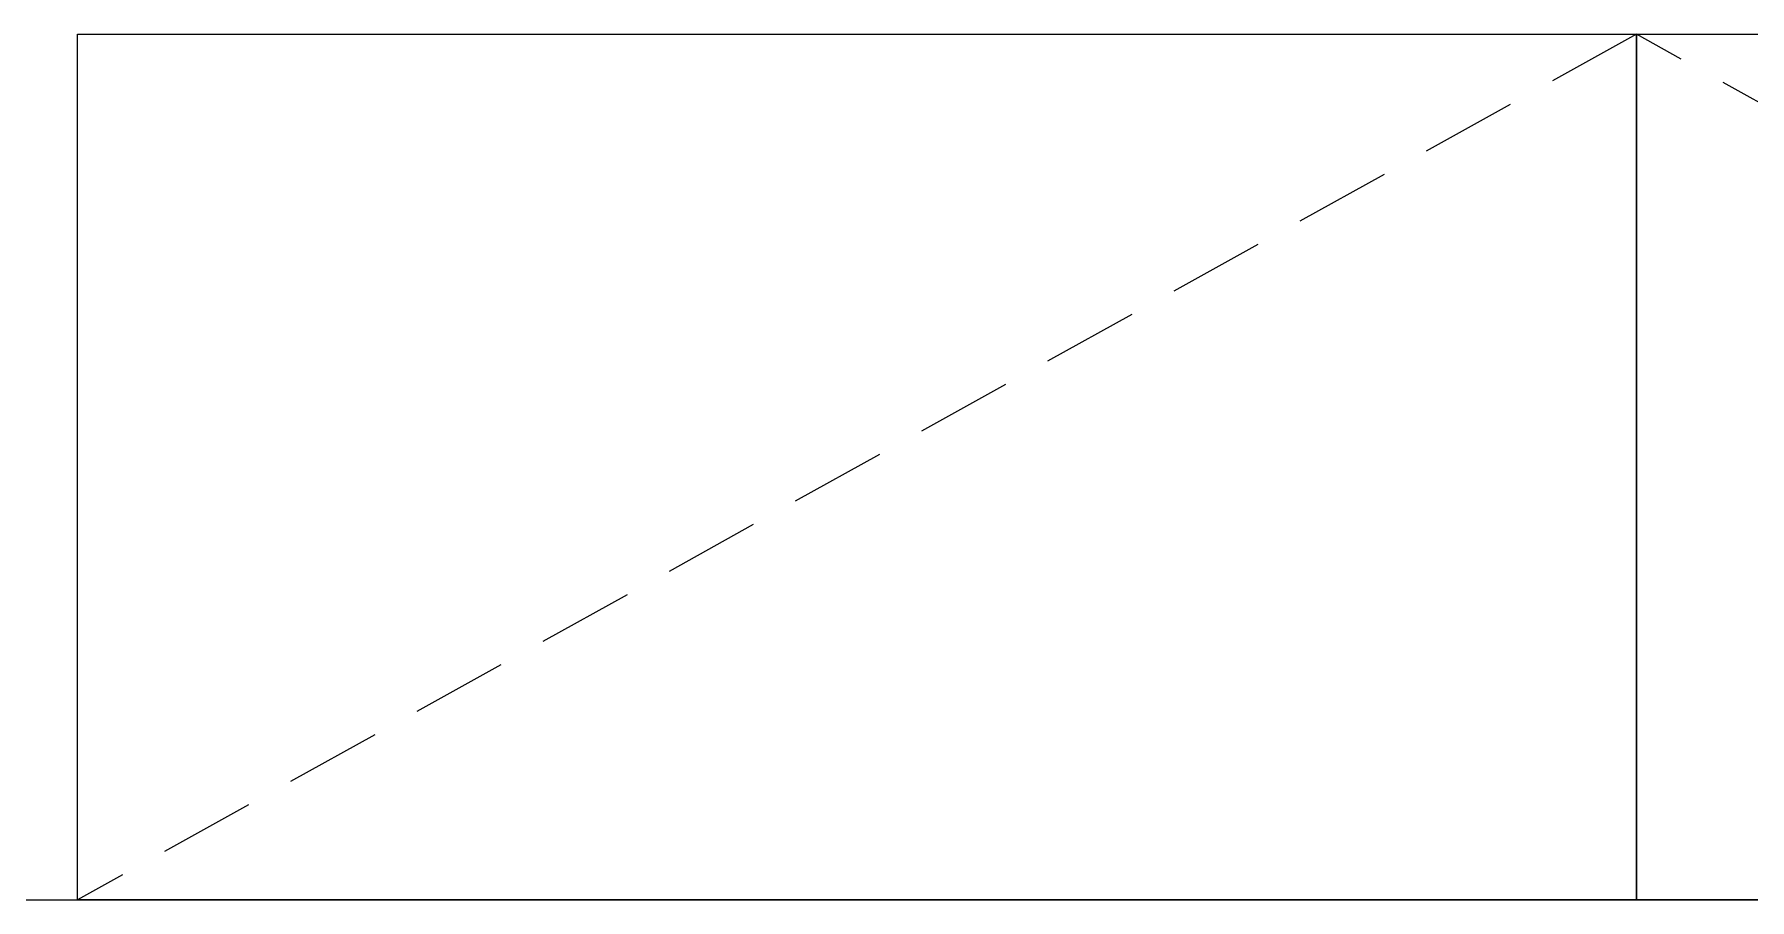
# Model space of a CAD drawing. Header units: inches. Extents: x 484217 to 497210, y -26946 to -21493.
# Drawn here: x 486002.03 to 486046.6, y -26047.72 to -26025.22 of the extents above; entities that cross this region are included whole.
import ezdxf

# ---------------------------------------------------------------- set-up
doc = ezdxf.new("R2010")
doc.units = ezdxf.units.IN
doc.header["$LTSCALE"] = 20
doc.header["$MEASUREMENT"] = 0
doc.linetypes.add('HIDDEN2', pattern=[0.1875, 0.125, -0.0625])
doc.layers.add('A-furniture', color=50, linetype='Continuous', lineweight=9)
doc.layers.add('I-WALL-IN', color=3, linetype='Continuous')

msp = doc.modelspace()

# ---------------------------------------------------------------- linework, layer by layer
at = {"layer": 'A-furniture', "linetype": 'HIDDEN2'}
for p, q in [((486043.653, -26025.221, 6.93), (486003.153, -26047.721, 6.93)), ((486084.153, -26047.721, 6.93), (486043.653, -26025.221, 6.93))]:
    msp.add_line(p, q, dxfattribs=at)
at = {"layer": 'A-furniture', "elevation": 6.93}
for points in [[(486003.153, -26047.721), (486003.153, -26025.221), (486043.653, -26025.221), (486043.653, -26047.721)], [(486043.653, -26047.721), (486043.653, -26025.221), (486084.153, -26025.221), (486084.153, -26047.721)]]:
    msp.add_lwpolyline(points, close=True, dxfattribs=at)
at = {"layer": 'I-WALL-IN'}
msp.add_line((486000.903, -26047.721, 6.93), (486005.403, -26047.721, 6.93), dxfattribs=at)
at = {"layer": 'I-WALL-IN', "elevation": 6.93}
msp.add_lwpolyline([(486005.403, -26047.721), (486088.653, -26047.721)], dxfattribs=at)

doc.saveas('drawing.dxf')
